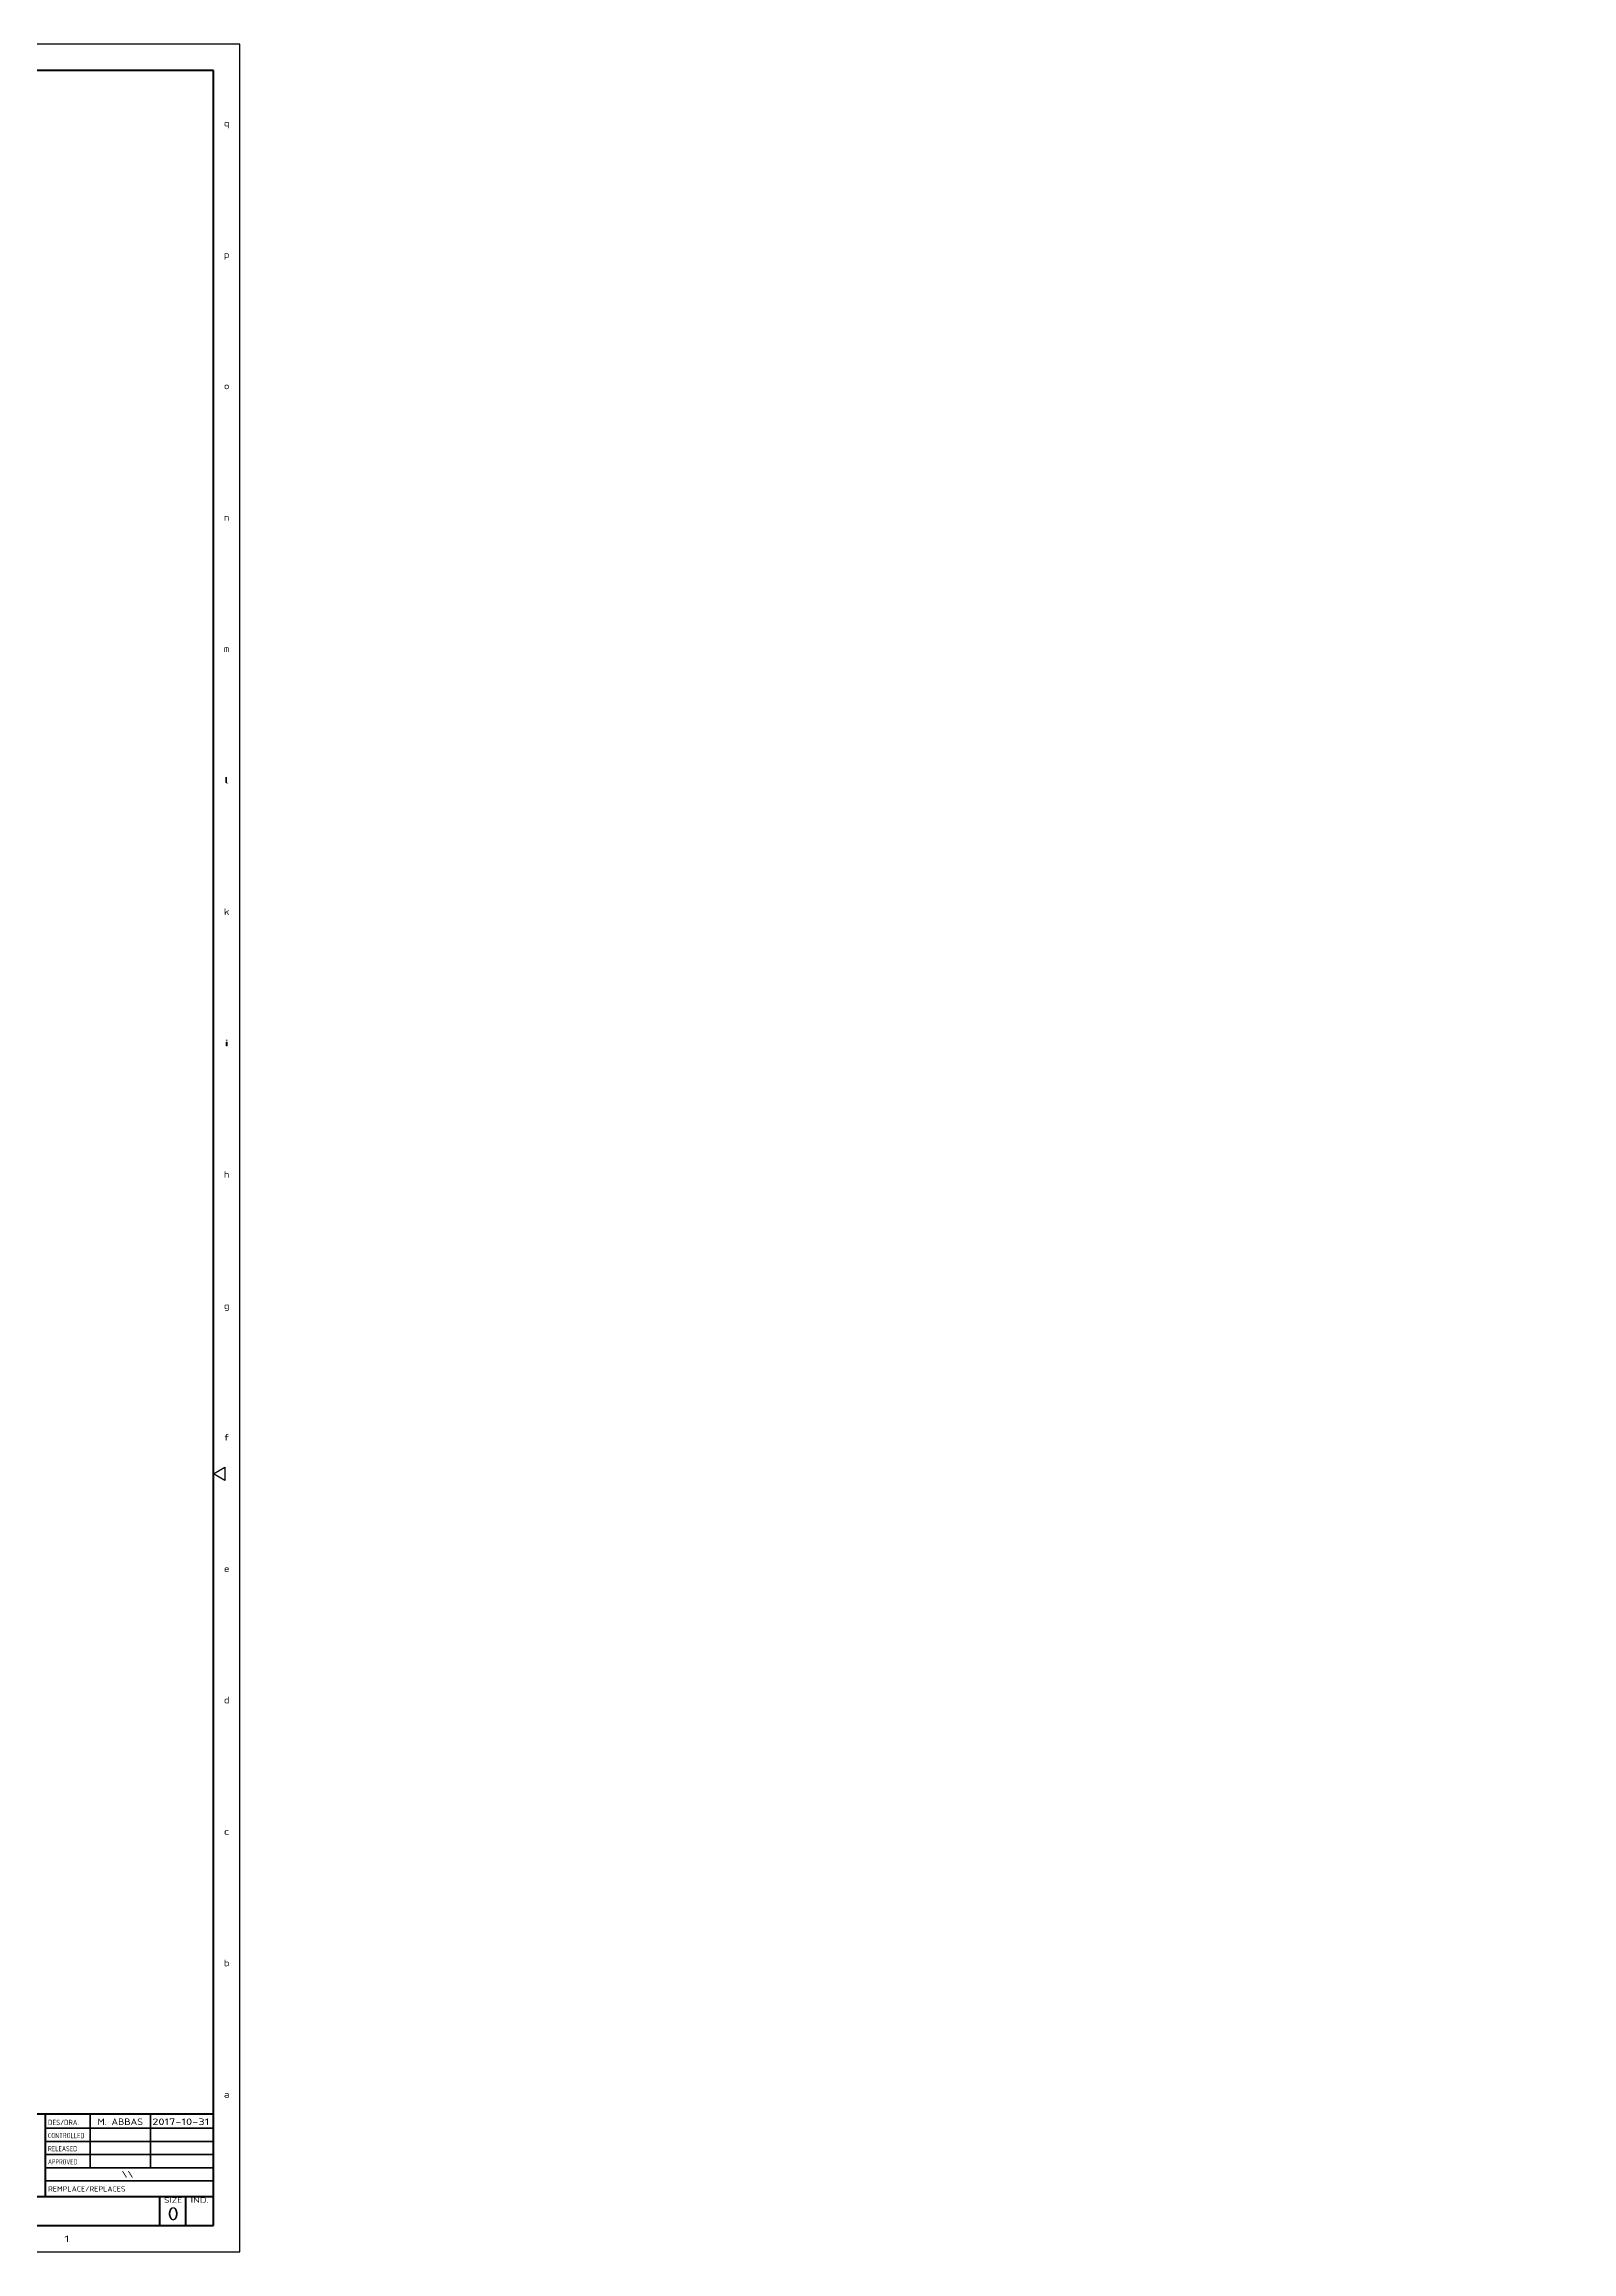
# Model space of a CAD drawing. Extents: x 0 to 1695, y 0 to 840.
# Drawn here: x 1114 to 1695, y 0 to 840 of the extents above; entities that cross this region are included whole.
import ezdxf
from ezdxf.enums import TextEntityAlignment as Align

# ---------------------------------------------------------------- set-up
doc = ezdxf.new("R2010")
doc.units = 0
doc.layers.get('0').update_dxf_attribs({"lineweight": 13})
doc.styles.get("Standard").update_dxf_attribs({"font": 'isocp.shx'})
doc.dimstyles.get("Standard").update_dxf_attribs({"dimtxt": 2.5, "dimasz": 2.5, "dimexe": 1.25, "dimexo": 0.625, "dimtad": 1, "dimcen": 2.5, "dimadec": 0, "dimazin": 0, "dimtfac": 1, "dimtmove": 0, "dimatfit": 0, "dimfxl": 1, "dimarcsym": 0})

# ---------------------------------------------------------------- blocks, each defined once
blk = doc.blocks.new('*D100')
at = {"color": 7, "lineweight": 25}
for points in [[(502.197205, 544.698997), (501.89032, 548.285896), (500.36261, 545.026115)], [(500.36261, 164.707787), (501.89032, 161.448006), (502.197205, 165.034904)]]:
    blk.add_lwpolyline(points, close=True, dxfattribs=at)
blk.add_arc((1586.641425, 354.866951), 1101.860229, 170.070809, 189.929178, dxfattribs=at)
for points in [[(502.197205, 544.698997), (501.89032, 548.285896), (502.197205, 544.698997), (500.36261, 545.026115)], [(500.36261, 164.707787), (501.89032, 161.448006), (500.36261, 164.707787), (502.197205, 165.034904)]]:
    blk.add_solid(points, dxfattribs=at)
for s, p, p2 in [('%%d', (482.381287, 370.2804), (482.381287, 375.413734)), ('20.22', (483.781311, 334.320168), (483.781311, 370.2804))]:
    blk.add_text(s, height=7, rotation=90.000003, dxfattribs=at).set_placement(p, p2, align=Align.FIT)
blk = doc.blocks.new('*D101')
at = {"color": 7, "lineweight": 25}
for points in [[(469.188049, 569.884422), (468.881287, 573.471321), (467.353577, 570.21154)], [(467.353577, 139.522362), (468.881287, 136.262581), (469.188049, 139.84948)]]:
    blk.add_lwpolyline(points, close=True, dxfattribs=at)
blk.add_arc((1694.879753, 354.866951), 1245.335449, 170.049977, 189.95001, dxfattribs=at)
for points in [[(469.188049, 569.884422), (468.881287, 573.471321), (469.188049, 569.884422), (467.353577, 570.21154)], [(467.353577, 139.522362), (468.881287, 136.262581), (467.353577, 139.522362), (469.188049, 139.84948)]]:
    blk.add_solid(points, dxfattribs=at)
for s, p, p2 in [('%%d', (447.144348, 370.2804), (447.144348, 375.413734)), ('20.22', (448.544373, 334.320168), (448.544373, 370.2804))]:
    blk.add_text(s, height=7, rotation=90.000003, dxfattribs=at).set_placement(p, p2, align=Align.FIT)
blk = doc.blocks.new('BLOCK92')
at = {"color": 7, "lineweight": 25}
blk.add_text(' 1', height=2.5, dxfattribs=at).set_placement((1118.831421, 3.690562), (1123.168579, 3.690562), align=Align.FIT)
blk = doc.blocks.new('BLOCK115')
at = {"color": 7, "lineweight": 25}
blk.add_text('a', height=2.5, dxfattribs=at).set_placement((1181.915649, 58.690563), (1184.084229, 58.690563), align=Align.FIT)
blk = doc.blocks.new('BLOCK116')
at = {"color": 7, "lineweight": 25}
blk.add_text('b', height=2.5, dxfattribs=at).set_placement((1181.915649, 108.690559), (1184.084229, 108.690559), align=Align.FIT)
blk = doc.blocks.new('BLOCK117')
at = {"color": 7, "lineweight": 25}
blk.add_text('c', height=2.5, dxfattribs=at).set_placement((1181.915649, 158.690567), (1184.084229, 158.690567), align=Align.FIT)
blk = doc.blocks.new('BLOCK118')
at = {"color": 7, "lineweight": 25}
blk.add_text('d', height=2.5, dxfattribs=at).set_placement((1181.915649, 208.690567), (1184.084229, 208.690567), align=Align.FIT)
blk = doc.blocks.new('BLOCK119')
at = {"color": 7, "lineweight": 25}
blk.add_text('e', height=2.5, dxfattribs=at).set_placement((1181.915649, 258.690552), (1184.084229, 258.690552), align=Align.FIT)
blk = doc.blocks.new('BLOCK120')
at = {"color": 7, "lineweight": 25}
blk.add_text('f', height=2.5, dxfattribs=at).set_placement((1181.915649, 308.690552), (1184.084229, 308.690552), align=Align.FIT)
blk = doc.blocks.new('BLOCK121')
at = {"color": 7, "lineweight": 25}
blk.add_text('g', height=2.5, dxfattribs=at).set_placement((1181.915649, 358.690552), (1184.084229, 358.690552), align=Align.FIT)
blk = doc.blocks.new('BLOCK122')
at = {"color": 7, "lineweight": 25}
blk.add_text('h', height=2.5, dxfattribs=at).set_placement((1181.915649, 408.690552), (1184.084229, 408.690552), align=Align.FIT)
blk = doc.blocks.new('BLOCK123')
at = {"color": 7, "lineweight": 25}
blk.add_text('i', height=2.5, dxfattribs=at).set_placement((1181.915649, 458.690552), (1184.084229, 458.690552), align=Align.FIT)
blk = doc.blocks.new('BLOCK124')
at = {"color": 7, "lineweight": 25}
blk.add_text('k', height=2.5, dxfattribs=at).set_placement((1181.915649, 508.690552), (1184.084229, 508.690552), align=Align.FIT)
blk = doc.blocks.new('BLOCK125')
at = {"color": 7, "lineweight": 25}
blk.add_text('l', height=2.5, dxfattribs=at).set_placement((1181.915649, 558.690552), (1184.084229, 558.690552), align=Align.FIT)
blk = doc.blocks.new('BLOCK126')
at = {"color": 7, "lineweight": 25}
blk.add_text('m', height=2.5, dxfattribs=at).set_placement((1181.915649, 608.690552), (1184.084229, 608.690552), align=Align.FIT)
blk = doc.blocks.new('BLOCK127')
at = {"color": 7, "lineweight": 25}
blk.add_text('n', height=2.5, dxfattribs=at).set_placement((1181.915649, 658.690552), (1184.084229, 658.690552), align=Align.FIT)
blk = doc.blocks.new('BLOCK128')
at = {"color": 7, "lineweight": 25}
blk.add_text('o', height=2.5, dxfattribs=at).set_placement((1181.915649, 708.690552), (1184.084229, 708.690552), align=Align.FIT)
blk = doc.blocks.new('BLOCK129')
at = {"color": 7, "lineweight": 25}
blk.add_text('p', height=2.5, dxfattribs=at).set_placement((1181.915649, 758.690552), (1184.084229, 758.690552), align=Align.FIT)
blk = doc.blocks.new('BLOCK130')
at = {"color": 7, "lineweight": 25}
blk.add_text('q', height=2.5, dxfattribs=at).set_placement((1181.915649, 808.690552), (1184.084229, 808.690552), align=Align.FIT)
blk = doc.blocks.new('BLOCK131')
at = {"color": 7, "lineweight": 25}
blk.add_text('0', height=5, dxfattribs=at).set_placement((1160.47644, 12), (1164.813599, 12), align=Align.FIT)
blk = doc.blocks.new('BLOCK132')
at = {"color": 7, "lineweight": 25}
blk.add_text(' \\\\ ', height=2.5, dxfattribs=at).set_placement((1140.912842, 28.25), (1149.587158, 28.25), align=Align.FIT)
blk = doc.blocks.new('BLOCK133')
at = {"color": 7, "lineweight": 25}
blk.add_text('2017-10-31', height=2.5, dxfattribs=at).set_placement((1154.657104, 48.25), (1176.343018, 48.25), align=Align.FIT)
blk = doc.blocks.new('BLOCK134')
at = {"color": 7, "lineweight": 25}
blk.add_text('M. ABBAS', height=2.5, dxfattribs=at).set_placement((1133.825684, 48.25), (1151.174438, 48.25), align=Align.FIT)
blk = doc.blocks.new('BLOCK136')
at = {"color": 7, "lineweight": 25, "width": 0.8}
blk.add_text('CONTROLLED', height=2, dxfattribs=at).set_placement((1115, 43.25), (1128.878906, 43.25), align=Align.FIT)
blk = doc.blocks.new('BLOCK137')
at = {"color": 7, "lineweight": 25, "width": 0.85}
blk.add_text('DES/DRA.', height=2, dxfattribs=at).set_placement((1115, 48.25), (1126.797119, 48.25), align=Align.FIT)
blk = doc.blocks.new('BLOCK138')
at = {"color": 7, "lineweight": 25, "width": 0.8}
blk.add_text('RELEASED', height=2, dxfattribs=at).set_placement((1115, 38.25), (1126.103149, 38.25), align=Align.FIT)
blk = doc.blocks.new('BLOCK139')
at = {"color": 7, "lineweight": 25, "width": 0.8}
blk.add_text('APPROVED', height=2, dxfattribs=at).set_placement((1115, 33.25), (1126.103149, 33.25), align=Align.FIT)
blk = doc.blocks.new('BLOCK140')
at = {"color": 7, "lineweight": 25}
blk.add_text('REMPLACE/REPLACES', height=2, dxfattribs=at).set_placement((1115, 22.95245), (1144.492798, 22.95245), align=Align.FIT)
blk = doc.blocks.new('BLOCK141')
at = {"color": 7, "lineweight": 25}
blk.add_text('SIZE', height=2, dxfattribs=at).set_placement((1159.175293, 18.700001), (1166.114746, 18.700001), align=Align.FIT)
blk = doc.blocks.new('BLOCK142')
at = {"color": 7, "lineweight": 25}
blk.add_text('IND.', height=2, dxfattribs=at).set_placement((1169.280273, 18.700001), (1176.219727, 18.700001), align=Align.FIT)

msp = doc.modelspace()

# ---------------------------------------------------------------- linework, layer by layer
at = {"color": 7, "lineweight": 25}
for p, q in [((1188, 840), (0, 840)), ((1188, 0), (1188, 840)), ((1178, 296), (1182.33, 298.5)), ((1182.33, 293.5), (1178, 296)), ((1182.33, 298.5), (1182.33, 293.5)), ((0, 0), (1188, 0))]:
    msp.add_line(p, q, dxfattribs=at)
at = {"color": 7, "lineweight": 70}
for p, q in [((1178, 830), (10, 830)), ((1178, 10), (1178, 830)), ((1091.5, 21), (1157.6, 21)), ((1157.6, 10), (1157.6, 21)), ((25, 10), (1178, 10)), ((1091.5, 10), (1157.6, 10))]:
    msp.add_line(p, q, dxfattribs=at)
at = {"color": 7, "lineweight": 50}
for p, q in [((998, 52.5), (1178, 52.5)), ((1114, 21), (1114, 52.5)), ((998, 21), (1178, 21)), ((1167.5, 10), (1167.5, 21))]:
    msp.add_line(p, q, dxfattribs=at)
at = {"color": 7, "lineweight": 35}
for p, q in [((1131, 32), (1131, 52.5)), ((1154, 32), (1154, 52.5)), ((1114, 47), (1178, 47)), ((1114, 42), (1178, 42)), ((1114, 37), (1178, 37)), ((1114, 32), (1178, 32)), ((1114, 27), (1178, 27))]:
    msp.add_line(p, q, dxfattribs=at)

# ---------------------------------------------------------------- block references
at = {"lineweight": 0}
for name in ['BLOCK130', 'BLOCK129', 'BLOCK128', 'BLOCK127', 'BLOCK126', 'BLOCK125', 'BLOCK124', 'BLOCK123', 'BLOCK122', 'BLOCK121', 'BLOCK120', 'BLOCK119', 'BLOCK118', 'BLOCK117', 'BLOCK116', 'BLOCK115', 'BLOCK134', 'BLOCK133', 'BLOCK136', 'BLOCK137', 'BLOCK139', 'BLOCK138', 'BLOCK132', 'BLOCK140', 'BLOCK141', 'BLOCK131', 'BLOCK142', 'BLOCK92']:
    msp.add_blockref(name, (0, 0), dxfattribs=at)

# ---------------------------------------------------------------- dimensions: what is measured, and where the dimension line sits
at = {"color": 0, "lineweight": 0}
for base, line1, line2, picture, middle in [((451.697861, 428.072359), ((1694.879757, 354.866951), (478.725956, 571.715938)), ((1694.879757, 354.866951), (478.725956, 138.017964)), '*D101', (449.544357, 354.866951)), ((486.68665, 419.638356), ((1586.641425, 354.866951), (492.045596, 550.041276)), ((1586.641425, 354.866951), (492.045596, 159.692626)), '*D100', (484.781251, 354.866951))]:
    dim = msp.add_angular_dim_2l(base=base, line1=line1, line2=line2, dimstyle='STANDARD', override={"dimtxsty": 'STANDARD'}, dxfattribs=at)
    dim.commit()
    dim.dimension.update_dxf_attribs({"geometry": picture, "text_midpoint": middle, "dimtype": 162})

doc.saveas('drawing.dxf')
